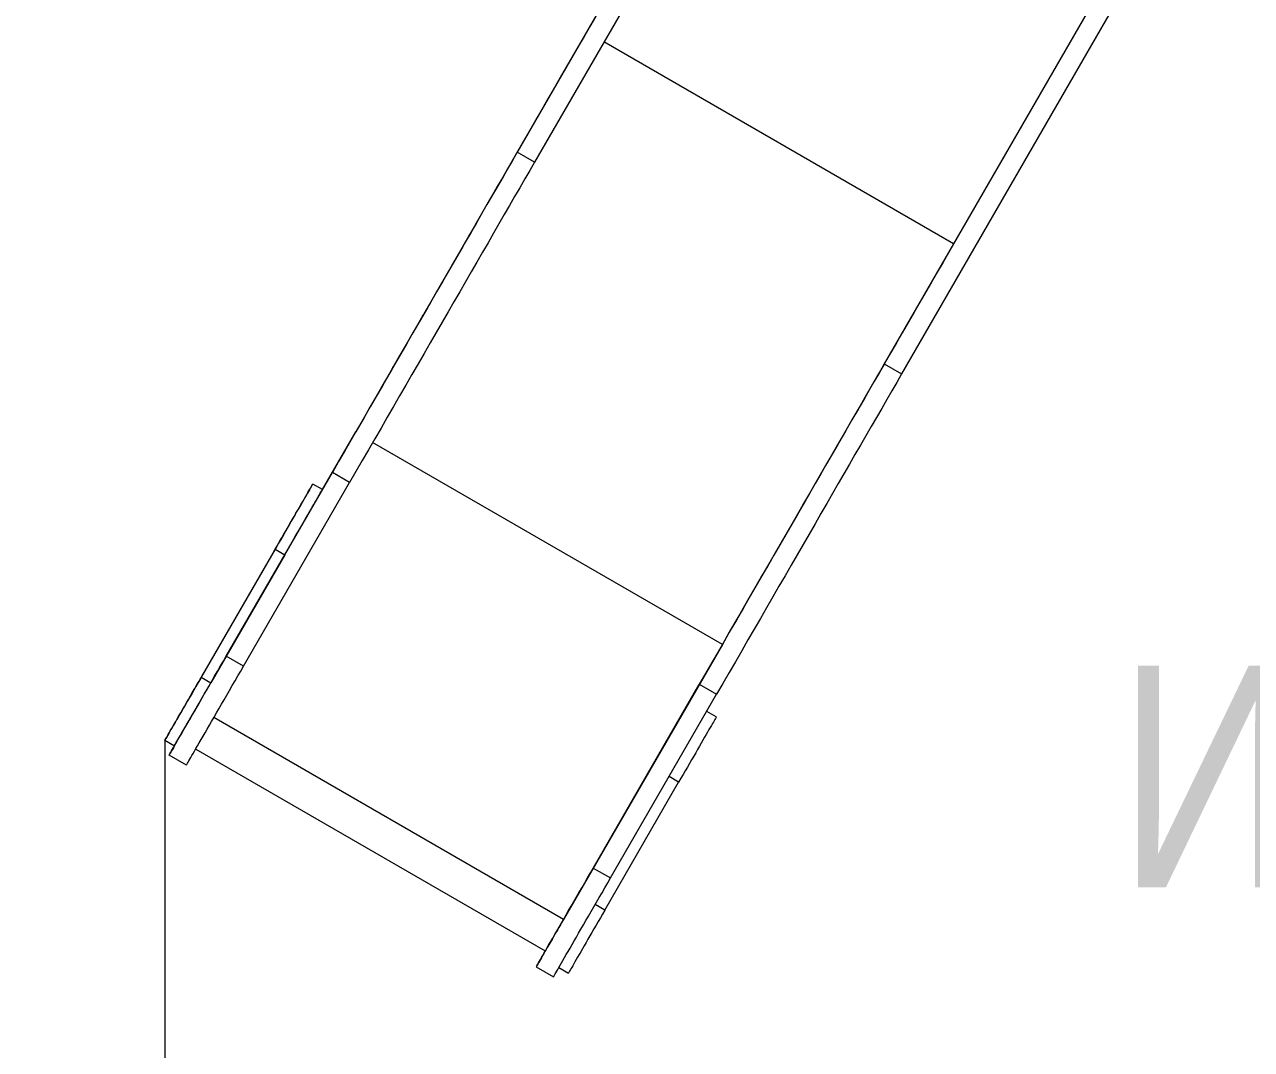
# Model space of a CAD drawing. Header units: millimetres. Extents: x -5718 to 5731, y -4937 to 4872.
# Drawn here: x -3136 to -1477, y -1045 to 341 of the extents above; entities that cross this region are included whole.
import ezdxf

# ---------------------------------------------------------------- set-up
doc = ezdxf.new("R2010")
doc.units = ezdxf.units.MM
for name, color, linetype in [('DIKOM_АРТИКУЛ', 7, 'Continuous'), ('DIKOM_ОБЪЕКТ', 7, 'Continuous'), ('DIKOM_РАЗМЕР_ЗОНА', 7, 'Continuous'), ('DIKOM_РАЗМЕР_ОБЪЕКТА', 7, 'Continuous')]:
    doc.layers.add(name, color=color, linetype=linetype)
doc.styles.add('style1', font='arial.ttf', dxfattribs={"width": 0.8})
doc.dimstyles.new('1-50', dxfattribs={"dimtxt": 300, "dimasz": 200, "dimexe": 100, "dimexo": 0, "dimgap": 100, "dimtad": 0, "dimdec": 0, "dimtxsty": 'style1', "dimcen": 0, "dimclrd": 7, "dimclre": 7, "dimadec": 1, "dimazin": 2, "dimtfac": 1, "dimtdec": 0, "dimtmove": 1, "dimatfit": 3, "dimfxl": 0, "dimlwd": 25, "dimlwe": 18, "dimarcsym": 0})

# ---------------------------------------------------------------- blocks, each defined once
blk = doc.blocks.new('*D16')
at = {"layer": 'Defpoints', "color": 0, "transparency": 16777216}
for p in [(3730.7, 1233.1), (-2946.4, -626.4), (-2946.4, -2812.5)]:
    blk.add_point(p, dxfattribs=at)
at = {"layer": 'DIKOM_РАЗМЕР_ОБЪЕКТА', "color": 7, "lineweight": 18, "transparency": 16777216}
for p, q in [((3730.7, 1233.1), (3730.7, -2912.5)), ((-2946.4, -626.4), (-2946.4, -2912.5))]:
    blk.add_line(p, q, dxfattribs=at)
at = {"layer": 'DIKOM_РАЗМЕР_ОБЪЕКТА', "color": 7, "lineweight": 25, "transparency": 16777216}
for p, q in [((-2746.4, -2812.5), (365.8, -2812.5)), ((3530.7, -2812.5), (1283.1, -2812.5))]:
    blk.add_line(p, q, dxfattribs=at)
at = {"layer": 'DIKOM_РАЗМЕР_ОБЪЕКТА', "color": 7, "transparency": 16777216}
for points in [[(-2746.4, -2779.2), (-2746.4, -2845.9), (-2946.4, -2812.5)], [(3530.7, -2779.2), (3530.7, -2845.9), (3730.7, -2812.5)]]:
    blk.add_solid(points, dxfattribs=at)
at = {"layer": 'DIKOM_РАЗМЕР_ОБЪЕКТА', "color": 0, "transparency": 16777216, "insert": (824.5, -2812.5), "char_height": 300, "attachment_point": 5, "style": 'style1'}
blk.add_mtext('6650', dxfattribs=at)
blk = doc.blocks.new('*D15')
at = {"layer": 'Defpoints', "color": 0, "transparency": 16777216}
for p in [(-1897.4, 3178.8), (-4525.5, -2300.5), (-129.7, -2300.5)]:
    blk.add_point(p, dxfattribs=at)
at = {"layer": 'DIKOM_РАЗМЕР_ОБЪЕКТА', "color": 7, "lineweight": 18, "transparency": 16777216}
for p, q in [((-1897.4, 3178.8), (-4625.5, 3178.8)), ((-129.7, -2300.5), (-4625.5, -2300.5))]:
    blk.add_line(p, q, dxfattribs=at)
at = {"layer": 'DIKOM_РАЗМЕР_ОБЪЕКТА', "color": 7, "lineweight": 25, "transparency": 16777216}
for p, q in [((-4525.5, 2978.8), (-4525.5, 1719)), ((-4525.5, -2100.5), (-4525.5, 803))]:
    blk.add_line(p, q, dxfattribs=at)
at = {"layer": 'DIKOM_РАЗМЕР_ОБЪЕКТА', "color": 7, "transparency": 16777216}
for points in [[(-4558.9, 2978.8), (-4492.2, 2978.8), (-4525.5, 3178.8)], [(-4558.9, -2100.5), (-4492.2, -2100.5), (-4525.5, -2300.5)]]:
    blk.add_solid(points, dxfattribs=at)
at = {"layer": 'DIKOM_РАЗМЕР_ОБЪЕКТА', "color": 0, "transparency": 16777216, "insert": (-4525.5, 1261), "char_height": 300, "attachment_point": 5, "rotation": 90, "style": 'style1'}
blk.add_mtext('5400', dxfattribs=at)
blk = doc.blocks.new('*D14')
at = {"layer": 'Defpoints', "color": 0, "transparency": 16777216}
for p in [(5730.7, 1374.7), (-4872.5, -1263.2), (-4872.5, -4740)]:
    blk.add_point(p, dxfattribs=at)
at = {"layer": 'DIKOM_РАЗМЕР_ЗОНА', "color": 7, "lineweight": 18, "transparency": 16777216}
for p, q in [((5730.7, 1374.7), (5730.7, -4840)), ((-4872.5, -1263.2), (-4872.5, -4840))]:
    blk.add_line(p, q, dxfattribs=at)
at = {"layer": 'DIKOM_РАЗМЕР_ЗОНА', "color": 7, "lineweight": 25, "transparency": 16777216}
for p, q in [((-4672.5, -4740), (259.6, -4740)), ((5530.7, -4740), (1339.3, -4740))]:
    blk.add_line(p, q, dxfattribs=at)
at = {"layer": 'DIKOM_РАЗМЕР_ЗОНА', "color": 7, "transparency": 16777216}
for points in [[(-4672.5, -4706.7), (-4672.5, -4773.3), (-4872.5, -4740)], [(5530.7, -4706.7), (5530.7, -4773.3), (5730.7, -4740)]]:
    blk.add_solid(points, dxfattribs=at)
at = {"layer": 'DIKOM_РАЗМЕР_ЗОНА', "color": 0, "transparency": 16777216, "insert": (799.5, -4740), "char_height": 300, "attachment_point": 5, "style": 'style1'}
blk.add_mtext('10600', dxfattribs=at)
blk = doc.blocks.new('*D13')
at = {"layer": 'Defpoints', "color": 0, "transparency": 16777216}
for p in [(-5521.5, 4872.3), (-1696.2, 4872.3), (580.6, -3721.2)]:
    blk.add_point(p, dxfattribs=at)
at = {"layer": 'DIKOM_РАЗМЕР_ЗОНА', "color": 7, "lineweight": 18, "transparency": 16777216}
for p, q in [((-1696.2, 4872.3), (-5621.5, 4872.3)), ((580.6, -3721.2), (-5621.5, -3721.2))]:
    blk.add_line(p, q, dxfattribs=at)
at = {"layer": 'DIKOM_РАЗМЕР_ЗОНА', "color": 7, "lineweight": 25, "transparency": 16777216}
for p, q in [((-5521.5, 4672.3), (-5521.5, 1701.6)), ((-5521.5, -3521.2), (-5521.5, 785.4))]:
    blk.add_line(p, q, dxfattribs=at)
at = {"layer": 'DIKOM_РАЗМЕР_ЗОНА', "color": 7, "transparency": 16777216}
for points in [[(-5554.9, 4672.3), (-5488.2, 4672.3), (-5521.5, 4872.3)], [(-5554.9, -3521.2), (-5488.2, -3521.2), (-5521.5, -3721.2)]]:
    blk.add_solid(points, dxfattribs=at)
at = {"layer": 'DIKOM_РАЗМЕР_ЗОНА', "color": 0, "transparency": 16777216, "insert": (-5521.5, 1243.5), "char_height": 300, "attachment_point": 5, "rotation": 90, "style": 'style1'}
blk.add_mtext('8600', dxfattribs=at)

msp = doc.modelspace()

# ---------------------------------------------------------------- linework, layer by layer
at = {"layer": 'DIKOM_ОБЪЕКТ', "color": 7, "linetype": 'Continuous', "lineweight": 15}
for p, q in [((-2129.1, 759.2), (-2469.9, 168.9)), ((-2104.9, 747), (-2446.5, 155.4)), ((-1595.7, 537), (-1879.9, 44.8)), ((-1632.1, 474), (-1973.7, -117.6)), ((-1608.7, 460.5), (-1950.3, -131.1)), ((-1879.9, 44.8), (-2352.8, 317.8)), ((-2446.5, 155.4), (-2469.9, 168.9)), ((-1973.7, -117.6), (-1950.3, -131.1)), ((-2733.4, -287.4), (-2688.2, -209.2)), ((-2192.6, -496.8), (-2665.5, -223.8)), ((-2863.5, -512.7), (-2720, -264.3)), ((-2696.7, -277.8), (-2720, -264.3)), ((-2840.1, -526.2), (-2696.7, -277.8)), ((-2733.4, -287.5), (-2746.4, -280)), ((-2797.3, -368.1), (-2897.3, -541.2)), ((-2795.5, -365), (-2895.5, -538.2)), ((-2784.3, -375.6), (-2884.3, -548.7)), ((-2797.3, -368.1), (-2784.3, -375.6)), ((-2192.6, -496.8), (-2407.4, -868.8)), ((-2840.1, -526.2), (-2863.5, -512.7)), ((-2897.3, -541.2), (-2884.3, -548.7)), ((-2367.2, -799.2), (-2223.8, -550.8)), ((-2223.8, -550.8), (-2200.4, -564.3)), ((-2343.9, -812.7), (-2200.4, -564.3)), ((-2407.4, -868.8), (-2880.2, -595.8)), ((-2200.8, -595), (-2213.8, -587.5)), ((-2946.4, -626.3), (-2933.4, -633.8)), ((-2940.7, -646.5), (-2940.7, -646.5)), ((-2917.3, -660), (-2940.7, -646.5)), ((-2917.3, -660), (-2940.7, -646.5)), ((-2904.8, -638.3), (-2432, -911.3)), ((-2917.3, -660), (-2917.3, -660)), ((-2251.7, -683.1), (-2264.7, -675.6)), ((-2351.7, -856.2), (-2251.7, -683.1)), ((-2367.2, -799.2), (-2343.9, -812.7)), ((-2351.7, -856.2), (-2364.6, -848.7)), ((-2444.5, -933), (-2444.5, -933)), ((-2444.5, -933), (-2421.1, -946.5)), ((-2444.5, -933), (-2421.1, -946.5)), ((-2413.8, -933.8), (-2400.8, -941.3)), ((-2421.1, -946.5), (-2421.1, -946.5))]:
    msp.add_line(p, q, dxfattribs=at)
at = {"layer": 'DIKOM_ОБЪЕКТ', "color": 7, "linetype": 'Continuous', "lineweight": 15, "flags": 128}
for points in [[(-2364.3, 351.8), (-2372, 338.6), (-2379.7, 325.2), (-2387.6, 311.6), (-2395.5, 297.8), (-2403.6, 283.8), (-2411.8, 269.7), (-2420, 255.4), (-2428.4, 240.9), (-2436.8, 226.3), (-2445.3, 211.5), (-2454, 196.5), (-2462.7, 181.5), (-2471.5, 166.3), (-2480.3, 150.9), (-2489.2, 135.5), (-2498.2, 119.9), (-2507.3, 104.2), (-2516.4, 88.3), (-2525.6, 72.4), (-2534.9, 56.4), (-2544.2, 40.3), (-2553.6, 24.1), (-2563, 7.8), (-2572.4, -8.6), (-2581.9, -25), (-2591.4, -41.6), (-2601, -58.1), (-2610.6, -74.8), (-2620.3, -91.5), (-2629.9, -108.2), (-2639.6, -125), (-2649.3, -141.8), (-2659, -158.6), (-2668.7, -175.4), (-2678.5, -192.3), (-2688.2, -209.2)], [(-2411.9, 269.5), (-2411.8, 269.6), (-2411.5, 270.1), (-2411.1, 270.8), (-2410.6, 271.7), (-2410, 272.7), (-2409.4, 273.7), (-2408.9, 274.7), (-2408.4, 275.5), (-2408, 276.1), (-2407.9, 276.4), (-2407.9, 276.4), (-2408, 276.1), (-2408.4, 275.5), (-2408.9, 274.7), (-2409.4, 273.7), (-2410, 272.7), (-2410.6, 271.7), (-2411.1, 270.8), (-2411.5, 270.1), (-2411.8, 269.6), (-2411.9, 269.5)], [(-2445.8, 210.7), (-2445.7, 210.9), (-2445.4, 211.3), (-2445, 212), (-2444.5, 212.9), (-2443.9, 213.9), (-2443.3, 215), (-2442.8, 215.9), (-2442.3, 216.7), (-2442, 217.3), (-2441.8, 217.6), (-2441.8, 217.6), (-2442, 217.3), (-2442.3, 216.7), (-2442.8, 215.9), (-2443.3, 215), (-2443.9, 213.9), (-2444.5, 212.9), (-2445, 212), (-2445.4, 211.3), (-2445.7, 210.9), (-2445.8, 210.7)], [(-2469.9, 168.9), (-2476.5, 157.5), (-2483.2, 146), (-2490, 134.2), (-2496.9, 122.2), (-2503.9, 110.1), (-2511, 97.8), (-2518.2, 85.3), (-2525.5, 72.6), (-2532.9, 59.8), (-2540.4, 46.9), (-2547.9, 33.7), (-2555.6, 20.5), (-2563.3, 7.1), (-2571.1, -6.4), (-2579, -20), (-2586.9, -33.8), (-2594.9, -47.6), (-2603, -61.6), (-2611.1, -75.6), (-2619.3, -89.8), (-2627.5, -104), (-2635.8, -118.3), (-2644.1, -132.7), (-2652.4, -147.2), (-2660.8, -161.7), (-2669.2, -176.2), (-2677.6, -190.8), (-2686.1, -205.5), (-2694.5, -220.2), (-2703, -234.9), (-2711.5, -249.6), (-2720, -264.3)], [(-2446.5, 155.4), (-2453.1, 144), (-2459.8, 132.5), (-2466.6, 120.7), (-2473.5, 108.7), (-2480.5, 96.6), (-2487.6, 84.3), (-2494.8, 71.8), (-2502.1, 59.1), (-2509.5, 46.3), (-2517, 33.4), (-2524.6, 20.2), (-2532.2, 7), (-2539.9, -6.4), (-2547.7, -19.9), (-2555.6, -33.5), (-2563.5, -47.3), (-2571.5, -61.1), (-2579.6, -75.1), (-2587.7, -89.1), (-2595.9, -103.3), (-2604.1, -117.5), (-2612.4, -131.8), (-2620.7, -146.2), (-2629, -160.7), (-2637.4, -175.2), (-2645.8, -189.7), (-2654.2, -204.3), (-2662.7, -219), (-2671.2, -233.7), (-2679.6, -248.4), (-2688.1, -263.1), (-2696.7, -277.8)], [(-1879.9, 44.8), (-1887.2, 32.1), (-1894.7, 19.3), (-1902.2, 6.3), (-1909.8, -6.9), (-1917.5, -20.3), (-1925.4, -33.9), (-1933.3, -47.6), (-1941.3, -61.6), (-1949.5, -75.6), (-1957.7, -89.8), (-1966, -104.2), (-1974.3, -118.7), (-1982.8, -133.4), (-1991.4, -148.2), (-2000, -163.1), (-2008.7, -178.2), (-2017.4, -193.3), (-2026.2, -208.6), (-2035.1, -224), (-2044.1, -239.5), (-2053.1, -255.1), (-2062.1, -270.8), (-2071.2, -286.5), (-2080.4, -302.4), (-2089.6, -318.3), (-2098.8, -334.3), (-2108.1, -350.4), (-2117.4, -366.5), (-2126.7, -382.6), (-2136.1, -398.9), (-2145.5, -415.1), (-2154.9, -431.4), (-2164.3, -447.7), (-2173.7, -464.1), (-2183.2, -480.4), (-2192.6, -496.8)], [(-2599.8, -56.1), (-2599.7, -55.9), (-2599.5, -55.5), (-2599.1, -54.8), (-2598.6, -53.9), (-2598, -52.9), (-2597.4, -51.8), (-2596.8, -50.9), (-2596.4, -50.1), (-2596, -49.5), (-2595.8, -49.2), (-2595.8, -49.2), (-2596, -49.5), (-2596.4, -50.1), (-2596.8, -50.9), (-2597.4, -51.8), (-2598, -52.9), (-2598.6, -53.9), (-2599.1, -54.8), (-2599.5, -55.5), (-2599.7, -55.9), (-2599.8, -56.1)], [(-2639.3, -124.5), (-2639.2, -124.3), (-2639, -123.9), (-2638.6, -123.2), (-2638.1, -122.3), (-2637.5, -121.3), (-2636.9, -120.3), (-2636.3, -119.3), (-2635.9, -118.5), (-2635.5, -117.9), (-2635.4, -117.6), (-2635.4, -117.6), (-2635.5, -117.9), (-2635.9, -118.5), (-2636.3, -119.3), (-2636.9, -120.3), (-2637.5, -121.3), (-2638.1, -122.3), (-2638.6, -123.2), (-2639, -123.9), (-2639.2, -124.3), (-2639.3, -124.5)], [(-1973.7, -117.6), (-1980.2, -129), (-1986.9, -140.5), (-1993.7, -152.3), (-2000.6, -164.3), (-2007.6, -176.4), (-2014.8, -188.7), (-2022, -201.2), (-2029.3, -213.9), (-2036.7, -226.7), (-2044.1, -239.6), (-2051.7, -252.8), (-2059.4, -266), (-2067.1, -279.4), (-2074.9, -292.9), (-2082.8, -306.5), (-2090.7, -320.3), (-2098.7, -334.1), (-2106.8, -348.1), (-2114.9, -362.1), (-2123, -376.3), (-2131.3, -390.5), (-2139.5, -404.8), (-2147.8, -419.2), (-2156.2, -433.7), (-2164.5, -448.2), (-2173, -462.7), (-2181.4, -477.3), (-2189.8, -492), (-2198.3, -506.7), (-2206.8, -521.4), (-2215.3, -536.1), (-2223.8, -550.8)], [(-1950.3, -131.1), (-1956.8, -142.5), (-1963.5, -154), (-1970.3, -165.8), (-1977.2, -177.8), (-1984.3, -189.9), (-1991.4, -202.2), (-1998.6, -214.7), (-2005.9, -227.4), (-2013.3, -240.2), (-2020.8, -253.1), (-2028.3, -266.3), (-2036, -279.5), (-2043.7, -292.9), (-2051.5, -306.4), (-2059.4, -320), (-2067.3, -333.8), (-2075.3, -347.6), (-2083.4, -361.6), (-2091.5, -375.6), (-2099.7, -389.8), (-2107.9, -404), (-2116.1, -418.3), (-2124.4, -432.7), (-2132.8, -447.2), (-2141.2, -461.7), (-2149.6, -476.2), (-2158, -490.8), (-2166.5, -505.5), (-2174.9, -520.2), (-2183.4, -534.9), (-2191.9, -549.6), (-2200.4, -564.3)], [(-2797.3, -368.1), (-2794.3, -362.9), (-2791.4, -357.8), (-2788.4, -352.7), (-2785.5, -347.7), (-2782.6, -342.7), (-2779.8, -337.8), (-2777, -333), (-2774.3, -328.4), (-2771.7, -323.8), (-2769.2, -319.4), (-2766.8, -315.2), (-2764.4, -311.2), (-2762.2, -307.3), (-2760.1, -303.7), (-2758.1, -300.3), (-2756.3, -297.1), (-2754.6, -294.1), (-2753, -291.5), (-2751.6, -289), (-2750.4, -286.9), (-2749.3, -285), (-2748.4, -283.4), (-2747.7, -282.1), (-2747.1, -281.1), (-2746.7, -280.4), (-2746.5, -280), (-2746.4, -280), (-2746.5, -280.2), (-2746.8, -280.7), (-2747.3, -281.5), (-2748, -282.6), (-2748.8, -284), (-2749.8, -285.7), (-2750.9, -287.7), (-2752.2, -290), (-2753.7, -292.5), (-2755.3, -295.3), (-2757, -298.4), (-2758.9, -301.6), (-2761, -305.2), (-2763.1, -308.9), (-2765.4, -312.8), (-2767.8, -316.9), (-2770.2, -321.2), (-2772.8, -325.7), (-2775.5, -330.3), (-2778.2, -335), (-2781, -339.8), (-2783.8, -344.7), (-2786.7, -349.7), (-2789.6, -354.8), (-2792.6, -359.9), (-2795.5, -365)], [(-2784.3, -375.6), (-2781.3, -370.4), (-2778.4, -365.3), (-2775.4, -360.2), (-2772.5, -355.2), (-2769.6, -350.2), (-2766.8, -345.3), (-2764.1, -340.5), (-2761.4, -335.9), (-2758.7, -331.3), (-2756.2, -326.9), (-2753.8, -322.7), (-2751.4, -318.7), (-2749.2, -314.8), (-2747.1, -311.2), (-2745.1, -307.8), (-2743.3, -304.6), (-2741.6, -301.6), (-2740.1, -299), (-2738.7, -296.5), (-2737.4, -294.4), (-2736.3, -292.5), (-2735.4, -290.9), (-2734.7, -289.6), (-2734.1, -288.6), (-2733.7, -287.9), (-2733.5, -287.5), (-2733.4, -287.5)], [(-2798.4, -370), (-2798.3, -369.9), (-2798.1, -369.4), (-2797.7, -368.8), (-2797.2, -367.9), (-2796.6, -366.9), (-2796, -365.8), (-2795.4, -364.9), (-2795, -364.1), (-2794.6, -363.5), (-2794.4, -363.1), (-2794.4, -363.1), (-2794.6, -363.4), (-2794.9, -364), (-2795.4, -364.8), (-2795.9, -365.7), (-2796.5, -366.8), (-2797.1, -367.8), (-2797.6, -368.7), (-2798, -369.4), (-2798.3, -369.8), (-2798.4, -370)], [(-2940.7, -646.5), (-2940.6, -646.3), (-2940.3, -645.8), (-2939.9, -645), (-2939.2, -643.9), (-2938.4, -642.5), (-2937.4, -640.8), (-2936.2, -638.7), (-2934.9, -636.4), (-2933.3, -633.7), (-2931.6, -630.8), (-2929.8, -627.6), (-2927.8, -624.1), (-2925.6, -620.4), (-2923.3, -616.3), (-2920.8, -612.1), (-2918.2, -607.6), (-2915.5, -602.8), (-2912.6, -597.9), (-2909.7, -592.7), (-2906.6, -587.4), (-2903.4, -581.8), (-2900.1, -576.1), (-2896.7, -570.3), (-2893.2, -564.3), (-2889.7, -558.1), (-2886.1, -551.9), (-2882.4, -545.5), (-2878.7, -539.1), (-2874.9, -532.6), (-2871.1, -526), (-2867.3, -519.4), (-2863.5, -512.7)], [(-2917.3, -660), (-2917.2, -659.8), (-2916.9, -659.3), (-2916.5, -658.5), (-2915.8, -657.4), (-2915, -656), (-2914, -654.3), (-2912.8, -652.2), (-2911.5, -649.9), (-2910, -647.2), (-2908.3, -644.3), (-2906.4, -641.1), (-2904.4, -637.6), (-2902.2, -633.9), (-2899.9, -629.8), (-2897.4, -625.6), (-2894.8, -621.1), (-2892.1, -616.3), (-2889.3, -611.4), (-2886.3, -606.2), (-2883.2, -600.9), (-2880, -595.3), (-2876.7, -589.6), (-2873.3, -583.8), (-2869.8, -577.8), (-2866.3, -571.6), (-2862.7, -565.4), (-2859, -559), (-2855.3, -552.6), (-2851.5, -546.1), (-2847.7, -539.5), (-2843.9, -532.9), (-2840.1, -526.2)], [(-2895.5, -538.2), (-2898.5, -543.3), (-2901.4, -548.5), (-2904.4, -553.6), (-2907.3, -558.6), (-2910.2, -563.6), (-2913, -568.5), (-2915.7, -573.3), (-2918.4, -577.9), (-2921.1, -582.5), (-2923.6, -586.8), (-2926, -591.1), (-2928.4, -595.1), (-2930.6, -599), (-2932.7, -602.6), (-2934.7, -606), (-2936.5, -609.2), (-2938.2, -612.1), (-2939.8, -614.8), (-2941.1, -617.3), (-2942.4, -619.4), (-2943.5, -621.3), (-2944.4, -622.9), (-2945.1, -624.2), (-2945.7, -625.1), (-2946.1, -625.8), (-2946.3, -626.2), (-2946.4, -626.3), (-2946.3, -626.1), (-2946, -625.6), (-2945.5, -624.8), (-2944.8, -623.7), (-2944, -622.2), (-2943, -620.5), (-2941.9, -618.6), (-2940.6, -616.3), (-2939.1, -613.8), (-2937.5, -611), (-2935.8, -607.9), (-2933.9, -604.6), (-2931.8, -601.1), (-2929.7, -597.4), (-2927.4, -593.5), (-2925, -589.4), (-2922.6, -585.1), (-2920, -580.6), (-2917.3, -576), (-2914.6, -571.3), (-2911.8, -566.5), (-2909, -561.5), (-2906.1, -556.5), (-2903.2, -551.5), (-2900.2, -546.4), (-2897.3, -541.2)], [(-2898.4, -543.2), (-2898.3, -543.1), (-2898.1, -542.6), (-2897.7, -541.9), (-2897.2, -541.1), (-2896.6, -540.1), (-2896, -539), (-2895.4, -538.1), (-2894.9, -537.2), (-2894.6, -536.6), (-2894.4, -536.3), (-2894.4, -536.3), (-2894.6, -536.6), (-2894.9, -537.2), (-2895.4, -537.9), (-2895.9, -538.9), (-2896.5, -539.9), (-2897.1, -540.9), (-2897.6, -541.8), (-2898, -542.6), (-2898.3, -543), (-2898.4, -543.2)], [(-2933.4, -633.8), (-2933.4, -633.8), (-2933.3, -633.6), (-2933, -633.1), (-2932.5, -632.3), (-2931.9, -631.2), (-2931, -629.7), (-2930.1, -628), (-2928.9, -626.1), (-2927.6, -623.8), (-2926.1, -621.3), (-2924.5, -618.5), (-2922.8, -615.4), (-2920.9, -612.1), (-2918.8, -608.6), (-2916.7, -604.9), (-2914.4, -601), (-2912, -596.9), (-2909.6, -592.6), (-2907, -588.1), (-2904.3, -583.5), (-2901.6, -578.8), (-2898.8, -574), (-2896, -569), (-2893.1, -564), (-2890.2, -559), (-2887.2, -553.9), (-2884.3, -548.7)], [(-2200.8, -595), (-2200.9, -595), (-2201.1, -595.4), (-2201.5, -596.1), (-2202.1, -597.1), (-2202.8, -598.4), (-2203.7, -600), (-2204.8, -601.9), (-2206, -604), (-2207.4, -606.5), (-2209, -609.1), (-2210.7, -612.1), (-2212.5, -615.3), (-2214.5, -618.7), (-2216.6, -622.3), (-2218.8, -626.2), (-2221.2, -630.2), (-2223.6, -634.4), (-2226.1, -638.8), (-2228.7, -643.4), (-2231.4, -648), (-2234.2, -652.8), (-2237, -657.7), (-2239.9, -662.7), (-2242.8, -667.7), (-2245.8, -672.8), (-2248.7, -677.9), (-2251.7, -683.1)], [(-2933.4, -633.8), (-2933.5, -634), (-2935, -636.5), (-2936.3, -638.8), (-2937.4, -640.8), (-2938.4, -642.5), (-2939.2, -643.9), (-2939.9, -645), (-2940.3, -645.8), (-2940.6, -646.3), (-2940.7, -646.5)], [(-2444.5, -933), (-2444.4, -932.8), (-2444.1, -932.3), (-2443.6, -931.5), (-2443, -930.4), (-2442.2, -929), (-2441.2, -927.3), (-2440, -925.2), (-2438.6, -922.9), (-2437.1, -920.2), (-2435.4, -917.3), (-2433.6, -914.1), (-2431.5, -910.6), (-2429.4, -906.9), (-2427.1, -902.8), (-2424.6, -898.6), (-2422, -894.1), (-2419.3, -889.3), (-2416.4, -884.4), (-2413.4, -879.2), (-2410.3, -873.9), (-2407.1, -868.3), (-2403.8, -862.6), (-2400.5, -856.8), (-2397, -850.8), (-2393.4, -844.6), (-2389.8, -838.4), (-2386.2, -832), (-2382.4, -825.6), (-2378.7, -819.1), (-2374.9, -812.5), (-2371.1, -805.9), (-2367.2, -799.2)], [(-2421.1, -946.5), (-2421, -946.3), (-2420.7, -945.8), (-2420.2, -945), (-2419.6, -943.9), (-2418.8, -942.5), (-2417.8, -940.8), (-2416.6, -938.7), (-2415.2, -936.4), (-2413.7, -933.7), (-2412, -930.8), (-2410.2, -927.6), (-2408.2, -924.1), (-2406, -920.4), (-2403.7, -916.3), (-2401.2, -912.1), (-2398.6, -907.6), (-2395.9, -902.8), (-2393, -897.9), (-2390, -892.7), (-2387, -887.4), (-2383.8, -881.8), (-2380.5, -876.1), (-2377.1, -870.3), (-2373.6, -864.3), (-2370.1, -858.1), (-2366.4, -851.9), (-2362.8, -845.5), (-2359.1, -839.1), (-2355.3, -832.6), (-2351.5, -826), (-2347.7, -819.4), (-2343.9, -812.7)], [(-2351.7, -856.2), (-2354.6, -861.4), (-2357.6, -866.5), (-2360.5, -871.5), (-2363.4, -876.5), (-2366.2, -881.5), (-2369, -886.3), (-2371.7, -891), (-2374.4, -895.6), (-2377, -900.1), (-2379.4, -904.4), (-2381.8, -908.5), (-2384.1, -912.4), (-2386.2, -916.1), (-2388.3, -919.6), (-2390.2, -922.9), (-2391.9, -926), (-2393.5, -928.8), (-2395, -931.3), (-2396.3, -933.6), (-2397.4, -935.5), (-2398.4, -937.2), (-2399.2, -938.7), (-2399.9, -939.8), (-2400.4, -940.6), (-2400.7, -941.1), (-2400.8, -941.3), (-2400.8, -941.3)], [(-2407.4, -868.8), (-2409.5, -872.4), (-2411.6, -876), (-2413.6, -879.6), (-2415.6, -883.1), (-2417.6, -886.4), (-2419.5, -889.7), (-2421.2, -892.8), (-2422.9, -895.7), (-2424.5, -898.4), (-2425.9, -900.9), (-2427.2, -903.1), (-2428.4, -905.2), (-2429.4, -906.9), (-2430.3, -908.4), (-2430.9, -909.5), (-2431.4, -910.4), (-2431.8, -911), (-2431.9, -911.3), (-2432, -911.3)], [(-2432, -911.3), (-2433.8, -914.6), (-2435.6, -917.6), (-2437.3, -920.5), (-2438.7, -923), (-2440.1, -925.3), (-2441.2, -927.3), (-2442.2, -929), (-2443, -930.4), (-2443.6, -931.5), (-2444.1, -932.3), (-2444.4, -932.8), (-2444.5, -933)]]:
    msp.add_lwpolyline(points, dxfattribs=at)

# ---------------------------------------------------------------- texts
at = {"layer": 'DIKOM_АРТИКУЛ', "color": 7, "linetype": 'Continuous', "lineweight": 15, "insert": (-1658, -525.5), "char_height": 300, "width": 1667.537, "attachment_point": 1, "style": 'style1'}
msp.add_mtext('ИКС-БИО-1.2', dxfattribs=at)

# ---------------------------------------------------------------- dimensions: what is measured, and where the dimension line sits
at = {"layer": 'DIKOM_РАЗМЕР_ЗОНА'}
dim = msp.add_linear_dim(base=(-5521.5, 4872.3), p1=(580.6, -3721.2), p2=(-1696.2, 4872.3), angle=90, text='8600', dimstyle='1-50', override={"dimscale": 1, "dimtix": 0, "dimtofl": 1, "dimtmove": 1, "dimatfit": 3}, dxfattribs=at)
dim.commit()
dim.dimension.update_dxf_attribs({"geometry": '*D13', "text_midpoint": (-5521.5, 1243.5), "dimtype": 160})
dim = msp.add_linear_dim(base=(-4872.5, -4740), p1=(5730.7, 1374.7), p2=(-4872.5, -1263.2), text='10600', dimstyle='1-50', override={"dimscale": 1, "dimtix": 0, "dimtofl": 1, "dimtmove": 1, "dimatfit": 3}, dxfattribs=at)
dim.commit()
dim.dimension.update_dxf_attribs({"geometry": '*D14', "text_midpoint": (799.5, -4740), "dimtype": 160})
at = {"layer": 'DIKOM_РАЗМЕР_ОБЪЕКТА'}
dim = msp.add_linear_dim(base=(-4525.5, -2300.5), p1=(-1897.4, 3178.8), p2=(-129.7, -2300.5), angle=90, text='5400', dimstyle='1-50', override={"dimscale": 1, "dimtix": 0, "dimtofl": 1, "dimtmove": 1, "dimatfit": 3}, dxfattribs=at)
dim.commit()
dim.dimension.update_dxf_attribs({"geometry": '*D15', "text_midpoint": (-4525.5, 1261), "dimtype": 160})
dim = msp.add_linear_dim(base=(-2946.4, -2812.5), p1=(3730.7, 1233.1), p2=(-2946.4, -626.4), text='6650', dimstyle='1-50', override={"dimscale": 1, "dimtix": 0, "dimtofl": 1, "dimtmove": 1, "dimatfit": 3}, dxfattribs=at)
dim.commit()
dim.dimension.update_dxf_attribs({"geometry": '*D16', "text_midpoint": (824.5, -2812.5), "dimtype": 160})

doc.saveas('drawing.dxf')
